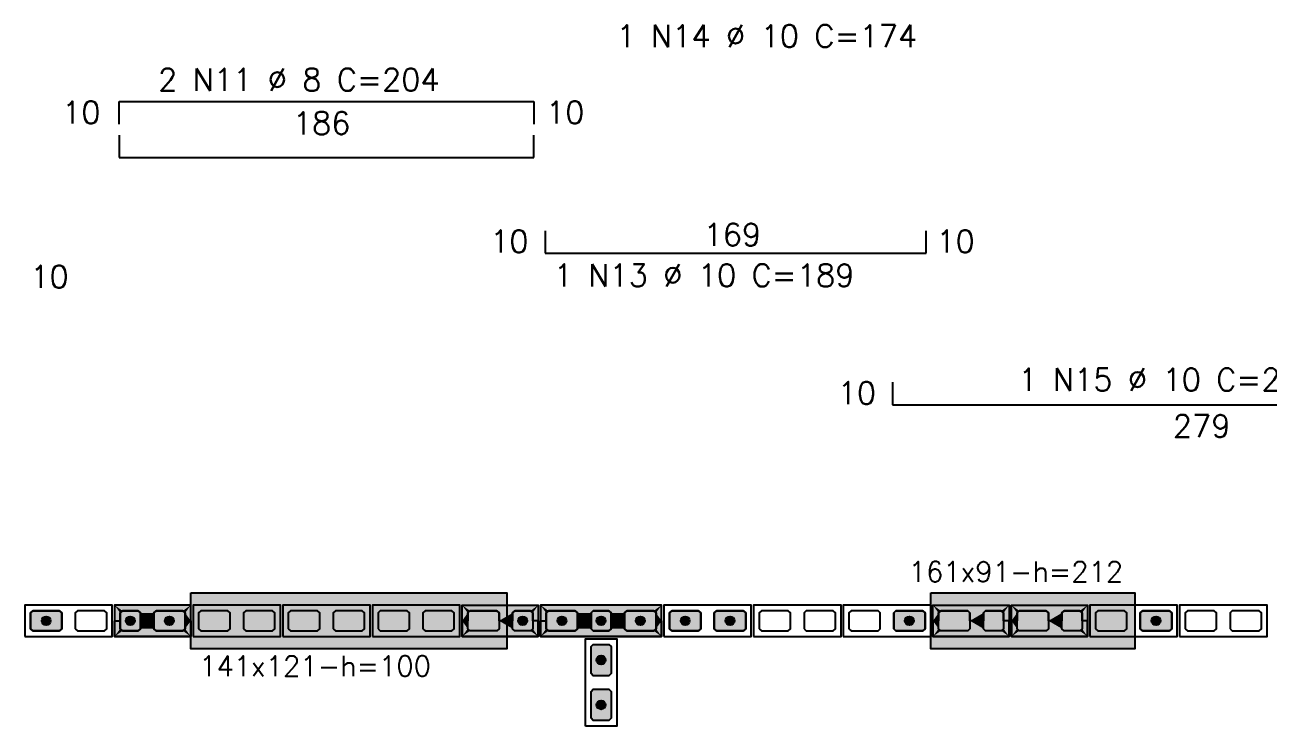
# Model space of a CAD drawing. Extents: x -2 to 121, y -2 to 61.
# Drawn here: x 35.08 to 46.17, y 37.96 to 44.22 of the extents above; entities that cross this region are included whole.
import ezdxf

# ---------------------------------------------------------------- set-up
doc = ezdxf.new("R2010")
doc.units = 0
doc.header["$MEASUREMENT"] = 0
for name, color, linetype in [('PENA_01', 1, 'CONTINUOUS'), ('PENA_02', 2, 'CONTINUOUS'), ('PENA_03', 3, 'CONTINUOUS'), ('PENA_05', 5, 'CONTINUOUS'), ('PENA_11', 252, 'CONTINUOUS'), ('PENA_19', 240, 'CONTINUOUS'), ('PENA_21', 100, 'CONTINUOUS'), ('PENA_23', 50, 'CONTINUOUS')]:
    doc.layers.add(name, color=color, linetype=linetype)
doc.styles.get("Standard").update_dxf_attribs({"font": 'ROMANS.SHX'})

msp = doc.modelspace()

# ---------------------------------------------------------------- linework, layer by layer
at = {"layer": 'PENA_01', "linetype": 'Continuous'}
for points in [[(35.13021, 38.83051), (35.15021, 38.81051), (35.39021, 38.81051), (35.41021, 38.83051), (35.41021, 38.97051), (35.39021, 38.99051), (35.15021, 38.99051), (35.13021, 38.97051), (35.13021, 38.83051)], [(35.53021, 38.83051), (35.55021, 38.81051), (35.79021, 38.81051), (35.81021, 38.83051), (35.81021, 38.97051), (35.79021, 38.99051), (35.55021, 38.99051), (35.53021, 38.97051), (35.53021, 38.83051)], [(35.95021, 38.81051), (36.09021, 38.81051), (36.11021, 38.83051), (36.11021, 38.97051), (36.09021, 38.99051), (35.95021, 38.99051), (35.93021, 38.97051), (35.93021, 38.83051), (35.95021, 38.81051)], [(36.25021, 38.81051), (36.49021, 38.81051), (36.51021, 38.83051), (36.51021, 38.97051), (36.49021, 38.99051), (36.25021, 38.99051), (36.23021, 38.97051), (36.23021, 38.83051), (36.25021, 38.81051)], [(36.63021, 38.83051), (36.65021, 38.81051), (36.89021, 38.81051), (36.91021, 38.83051), (36.91021, 38.97051), (36.89021, 38.99051), (36.65021, 38.99051), (36.63021, 38.97051), (36.63021, 38.83051)], [(37.03021, 38.83051), (37.05021, 38.81051), (37.29021, 38.81051), (37.31021, 38.83051), (37.31021, 38.97051), (37.29021, 38.99051), (37.05021, 38.99051), (37.03021, 38.97051), (37.03021, 38.83051)], [(37.43021, 38.83051), (37.45021, 38.81051), (37.69021, 38.81051), (37.71021, 38.83051), (37.71021, 38.97051), (37.69021, 38.99051), (37.45021, 38.99051), (37.43021, 38.97051), (37.43021, 38.83051)], [(37.83021, 38.83051), (37.85021, 38.81051), (38.09021, 38.81051), (38.11021, 38.83051), (38.11021, 38.97051), (38.09021, 38.99051), (37.85021, 38.99051), (37.83021, 38.97051), (37.83021, 38.83051)], [(38.23021, 38.83051), (38.25021, 38.81051), (38.49021, 38.81051), (38.51021, 38.83051), (38.51021, 38.97051), (38.49021, 38.99051), (38.25021, 38.99051), (38.23021, 38.97051), (38.23021, 38.83051)], [(38.63021, 38.83051), (38.65021, 38.81051), (38.89021, 38.81051), (38.91021, 38.83051), (38.91021, 38.97051), (38.89021, 38.99051), (38.65021, 38.99051), (38.63021, 38.97051), (38.63021, 38.83051)], [(39.29021, 38.81051), (39.05021, 38.81051), (39.03021, 38.83051), (39.03021, 38.97051), (39.05021, 38.99051), (39.29021, 38.99051), (39.31021, 38.97051), (39.31021, 38.83051), (39.29021, 38.81051)], [(39.59021, 38.81051), (39.45021, 38.81051), (39.43021, 38.83051), (39.43021, 38.97051), (39.45021, 38.99051), (39.59021, 38.99051), (39.61021, 38.97051), (39.61021, 38.83051), (39.59021, 38.81051)], [(39.73021, 38.83051), (39.75021, 38.81051), (39.99021, 38.81051), (40.01021, 38.83051), (40.01021, 38.97051), (39.99021, 38.99051), (39.75021, 38.99051), (39.73021, 38.97051), (39.73021, 38.83051)], [(40.13021, 38.83051), (40.15021, 38.81051), (40.29021, 38.81051), (40.31021, 38.83051), (40.31021, 38.97051), (40.29021, 38.99051), (40.15021, 38.99051), (40.13021, 38.97051), (40.13021, 38.83051)], [(40.43021, 38.83051), (40.45021, 38.81051), (40.69021, 38.81051), (40.71021, 38.83051), (40.71021, 38.97051), (40.69021, 38.99051), (40.45021, 38.99051), (40.43021, 38.97051), (40.43021, 38.83051)], [(40.83021, 38.83051), (40.85021, 38.81051), (41.09021, 38.81051), (41.11021, 38.83051), (41.11021, 38.97051), (41.09021, 38.99051), (40.85021, 38.99051), (40.83021, 38.97051), (40.83021, 38.83051)], [(41.23021, 38.83051), (41.25021, 38.81051), (41.49021, 38.81051), (41.51021, 38.83051), (41.51021, 38.97051), (41.49021, 38.99051), (41.25021, 38.99051), (41.23021, 38.97051), (41.23021, 38.83051)], [(41.63021, 38.83051), (41.65021, 38.81051), (41.89021, 38.81051), (41.91021, 38.83051), (41.91021, 38.97051), (41.89021, 38.99051), (41.65021, 38.99051), (41.63021, 38.97051), (41.63021, 38.83051)], [(42.03021, 38.83051), (42.05021, 38.81051), (42.29021, 38.81051), (42.31021, 38.83051), (42.31021, 38.97051), (42.29021, 38.99051), (42.05021, 38.99051), (42.03021, 38.97051), (42.03021, 38.83051)], [(42.43021, 38.83051), (42.45021, 38.81051), (42.69021, 38.81051), (42.71021, 38.83051), (42.71021, 38.97051), (42.69021, 38.99051), (42.45021, 38.99051), (42.43021, 38.97051), (42.43021, 38.83051)], [(42.83021, 38.83051), (42.85021, 38.81051), (43.09021, 38.81051), (43.11021, 38.83051), (43.11021, 38.97051), (43.09021, 38.99051), (42.85021, 38.99051), (42.83021, 38.97051), (42.83021, 38.83051)], [(43.49021, 38.81051), (43.25021, 38.81051), (43.23021, 38.83051), (43.23021, 38.97051), (43.25021, 38.99051), (43.49021, 38.99051), (43.51021, 38.97051), (43.51021, 38.83051), (43.49021, 38.81051)], [(43.79021, 38.81051), (43.65021, 38.81051), (43.63021, 38.83051), (43.63021, 38.97051), (43.65021, 38.99051), (43.79021, 38.99051), (43.81021, 38.97051), (43.81021, 38.83051), (43.79021, 38.81051)], [(44.19021, 38.81051), (43.95021, 38.81051), (43.93021, 38.83051), (43.93021, 38.97051), (43.95021, 38.99051), (44.19021, 38.99051), (44.21021, 38.97051), (44.21021, 38.83051), (44.19021, 38.81051)], [(44.49021, 38.81051), (44.35021, 38.81051), (44.33021, 38.83051), (44.33021, 38.97051), (44.35021, 38.99051), (44.49021, 38.99051), (44.51021, 38.97051), (44.51021, 38.83051), (44.49021, 38.81051)], [(44.63021, 38.83051), (44.65021, 38.81051), (44.89021, 38.81051), (44.91021, 38.83051), (44.91021, 38.97051), (44.89021, 38.99051), (44.65021, 38.99051), (44.63021, 38.97051), (44.63021, 38.83051)], [(45.03021, 38.83051), (45.05021, 38.81051), (45.29021, 38.81051), (45.31021, 38.83051), (45.31021, 38.97051), (45.29021, 38.99051), (45.05021, 38.99051), (45.03021, 38.97051), (45.03021, 38.83051)], [(45.43021, 38.83051), (45.45021, 38.81051), (45.69021, 38.81051), (45.71021, 38.83051), (45.71021, 38.97051), (45.69021, 38.99051), (45.45021, 38.99051), (45.43021, 38.97051), (45.43021, 38.83051)], [(45.83021, 38.83051), (45.85021, 38.81051), (46.09021, 38.81051), (46.11021, 38.83051), (46.11021, 38.97051), (46.09021, 38.99051), (45.85021, 38.99051), (45.83021, 38.97051), (45.83021, 38.83051)], [(40.15021, 38.41051), (40.13021, 38.43051), (40.13021, 38.67051), (40.15021, 38.69051), (40.29021, 38.69051), (40.31021, 38.67051), (40.31021, 38.43051), (40.29021, 38.41051), (40.15021, 38.41051)], [(40.15021, 38.01051), (40.13021, 38.03051), (40.13021, 38.27051), (40.15021, 38.29051), (40.29021, 38.29051), (40.31021, 38.27051), (40.31021, 38.03051), (40.29021, 38.01051), (40.15021, 38.01051)]]:
    msp.add_lwpolyline(points, dxfattribs=at)
at = {"layer": 'PENA_02', "linetype": 'Continuous'}
for p, q in [((40.76021, 39.04051), (39.68021, 39.04051)), ((39.68021, 39.04051), (39.68021, 38.76051)), ((40.76021, 38.76051), (40.76021, 39.04051)), ((39.68021, 38.76051), (40.76021, 38.76051))]:
    msp.add_line(p, q, dxfattribs=at)
for points in [[(35.08021, 38.76051), (35.86021, 38.76051), (35.86021, 39.04051), (35.08021, 39.04051), (35.08021, 38.76051)], [(35.88021, 38.76051), (36.56021, 38.76051), (36.56021, 39.04051), (35.88021, 39.04051), (35.88021, 38.76051)], [(36.58021, 38.76051), (37.36021, 38.76051), (37.36021, 39.04051), (36.58021, 39.04051), (36.58021, 38.76051)], [(37.38021, 38.76051), (38.16021, 38.76051), (38.16021, 39.04051), (37.38021, 39.04051), (37.38021, 38.76051)], [(38.18021, 38.76051), (38.96021, 38.76051), (38.96021, 39.04051), (38.18021, 39.04051), (38.18021, 38.76051)], [(39.66021, 38.76051), (38.98021, 38.76051), (38.98021, 39.04051), (39.66021, 39.04051), (39.66021, 38.76051)], [(40.78021, 38.76051), (41.56021, 38.76051), (41.56021, 39.04051), (40.78021, 39.04051), (40.78021, 38.76051)], [(41.58021, 38.76051), (42.36021, 38.76051), (42.36021, 39.04051), (41.58021, 39.04051), (41.58021, 38.76051)], [(42.38021, 38.76051), (43.16021, 38.76051), (43.16021, 39.04051), (42.38021, 39.04051), (42.38021, 38.76051)], [(43.86021, 38.76051), (43.18021, 38.76051), (43.18021, 39.04051), (43.86021, 39.04051), (43.86021, 38.76051)], [(44.56021, 38.76051), (43.88021, 38.76051), (43.88021, 39.04051), (44.56021, 39.04051), (44.56021, 38.76051)], [(44.58021, 38.76051), (45.36021, 38.76051), (45.36021, 39.04051), (44.58021, 39.04051), (44.58021, 38.76051)], [(45.38021, 38.76051), (46.16021, 38.76051), (46.16021, 39.04051), (45.38021, 39.04051), (45.38021, 38.76051)], [(40.08021, 37.96051), (40.08021, 38.74051), (40.36021, 38.74051), (40.36021, 37.96051), (40.08021, 37.96051)]]:
    msp.add_lwpolyline(points, dxfattribs=at)
at = {"layer": 'PENA_03', "linetype": 'Continuous'}
for points in [[(35.41021, 38.83051), (35.39021, 38.81051), (35.15021, 38.81051), (35.13021, 38.83051), (35.13021, 38.97051), (35.15021, 38.99051), (35.39021, 38.99051), (35.41021, 38.97051), (35.41021, 38.83051)], [(36.09021, 38.99051), (36.11021, 38.97051), (36.11021, 38.83051), (36.09021, 38.81051), (35.95021, 38.81051), (35.93021, 38.83051), (35.93021, 38.97051), (35.95021, 38.99051), (36.09021, 38.99051)], [(36.51021, 38.83051), (36.49021, 38.81051), (36.25021, 38.81051), (36.23021, 38.83051), (36.23021, 38.97051), (36.25021, 38.99051), (36.49021, 38.99051), (36.51021, 38.97051), (36.51021, 38.83051)], [(39.59021, 38.99051), (39.61021, 38.97051), (39.61021, 38.83051), (39.59021, 38.81051), (39.45021, 38.81051), (39.43021, 38.83051), (39.43021, 38.97051), (39.45021, 38.99051), (39.59021, 38.99051)], [(40.01021, 38.83051), (39.99021, 38.81051), (39.75021, 38.81051), (39.73021, 38.83051), (39.73021, 38.97051), (39.75021, 38.99051), (39.99021, 38.99051), (40.01021, 38.97051), (40.01021, 38.83051)], [(40.29021, 38.99051), (40.31021, 38.97051), (40.31021, 38.83051), (40.29021, 38.81051), (40.15021, 38.81051), (40.13021, 38.83051), (40.13021, 38.97051), (40.15021, 38.99051), (40.29021, 38.99051)], [(40.71021, 38.83051), (40.69021, 38.81051), (40.45021, 38.81051), (40.43021, 38.83051), (40.43021, 38.97051), (40.45021, 38.99051), (40.69021, 38.99051), (40.71021, 38.97051), (40.71021, 38.83051)], [(41.11021, 38.83051), (41.09021, 38.81051), (40.85021, 38.81051), (40.83021, 38.83051), (40.83021, 38.97051), (40.85021, 38.99051), (41.09021, 38.99051), (41.11021, 38.97051), (41.11021, 38.83051)], [(41.51021, 38.83051), (41.49021, 38.81051), (41.25021, 38.81051), (41.23021, 38.83051), (41.23021, 38.97051), (41.25021, 38.99051), (41.49021, 38.99051), (41.51021, 38.97051), (41.51021, 38.83051)], [(43.11021, 38.83051), (43.09021, 38.81051), (42.85021, 38.81051), (42.83021, 38.83051), (42.83021, 38.97051), (42.85021, 38.99051), (43.09021, 38.99051), (43.11021, 38.97051), (43.11021, 38.83051)], [(45.31021, 38.83051), (45.29021, 38.81051), (45.05021, 38.81051), (45.03021, 38.83051), (45.03021, 38.97051), (45.05021, 38.99051), (45.29021, 38.99051), (45.31021, 38.97051), (45.31021, 38.83051)], [(40.29021, 38.69051), (40.31021, 38.67051), (40.31021, 38.43051), (40.29021, 38.41051), (40.15021, 38.41051), (40.13021, 38.43051), (40.13021, 38.67051), (40.15021, 38.69051), (40.29021, 38.69051)], [(40.29021, 38.29051), (40.31021, 38.27051), (40.31021, 38.03051), (40.29021, 38.01051), (40.15021, 38.01051), (40.13021, 38.03051), (40.13021, 38.27051), (40.15021, 38.29051), (40.29021, 38.29051)]]:
    msp.add_lwpolyline(points, dxfattribs=at)
for centre in [(35.27021, 38.90051), (36.02021, 38.90051), (36.37021, 38.90051), (39.52021, 38.90051), (39.87021, 38.90051), (40.22021, 38.90051), (40.57021, 38.90051), (40.97021, 38.90051), (41.37021, 38.90051), (42.97021, 38.90051), (45.17021, 38.90051), (40.22021, 38.55051), (40.22021, 38.15051)]:
    msp.add_circle(centre, 0.04, dxfattribs=at)
for points in [[(35.31021, 38.90051), (35.25021, 38.935151), (35.232623, 38.914191)], [(35.31021, 38.90051), (35.277156, 38.939902), (35.25021, 38.935151)], [(35.31021, 38.90051), (35.300852, 38.926222), (35.277156, 38.939902)], [(36.06021, 38.90051), (36.00021, 38.935151), (35.982623, 38.914191)], [(36.06021, 38.90051), (36.027156, 38.939902), (36.00021, 38.935151)], [(36.06021, 38.90051), (36.050852, 38.926222), (36.027156, 38.939902)], [(36.41021, 38.90051), (36.35021, 38.935151), (36.332623, 38.914191)], [(36.41021, 38.90051), (36.377156, 38.939902), (36.35021, 38.935151)], [(36.41021, 38.90051), (36.400852, 38.926222), (36.377156, 38.939902)], [(39.56021, 38.90051), (39.50021, 38.935151), (39.482623, 38.914191)], [(39.56021, 38.90051), (39.527156, 38.939902), (39.50021, 38.935151)], [(39.56021, 38.90051), (39.550852, 38.926222), (39.527156, 38.939902)], [(39.91021, 38.90051), (39.85021, 38.935151), (39.832623, 38.914191)], [(39.91021, 38.90051), (39.877156, 38.939902), (39.85021, 38.935151)], [(39.91021, 38.90051), (39.900852, 38.926222), (39.877156, 38.939902)], [(40.26021, 38.90051), (40.20021, 38.935151), (40.182623, 38.914191)], [(40.26021, 38.90051), (40.227156, 38.939902), (40.20021, 38.935151)], [(40.26021, 38.90051), (40.250852, 38.926222), (40.227156, 38.939902)], [(40.61021, 38.90051), (40.55021, 38.935151), (40.532623, 38.914191)], [(40.61021, 38.90051), (40.577156, 38.939902), (40.55021, 38.935151)], [(40.61021, 38.90051), (40.600852, 38.926222), (40.577156, 38.939902)], [(41.01021, 38.90051), (40.95021, 38.935151), (40.932623, 38.914191)], [(41.01021, 38.90051), (40.977156, 38.939902), (40.95021, 38.935151)], [(41.01021, 38.90051), (41.000852, 38.926222), (40.977156, 38.939902)], [(41.41021, 38.90051), (41.35021, 38.935151), (41.332623, 38.914191)], [(41.41021, 38.90051), (41.377156, 38.939902), (41.35021, 38.935151)], [(41.41021, 38.90051), (41.400852, 38.926222), (41.377156, 38.939902)], [(43.01021, 38.90051), (42.95021, 38.935151), (42.932623, 38.914191)], [(43.01021, 38.90051), (42.977156, 38.939902), (42.95021, 38.935151)], [(43.01021, 38.90051), (43.000852, 38.926222), (42.977156, 38.939902)], [(45.21021, 38.90051), (45.15021, 38.935151), (45.132623, 38.914191)], [(45.21021, 38.90051), (45.177156, 38.939902), (45.15021, 38.935151)], [(45.21021, 38.90051), (45.200852, 38.926222), (45.177156, 38.939902)], [(35.31021, 38.90051), (35.232623, 38.914191), (35.232623, 38.886829)], [(35.31021, 38.90051), (35.232623, 38.886829), (35.25021, 38.865869)], [(35.31021, 38.90051), (35.25021, 38.865869), (35.277156, 38.861118)], [(35.31021, 38.90051), (35.277156, 38.861118), (35.300852, 38.874799)], [(35.31021, 38.90051), (35.300852, 38.874799), (35.31021, 38.90051)], [(36.06021, 38.90051), (35.982623, 38.914191), (35.982623, 38.886829)], [(36.06021, 38.90051), (35.982623, 38.886829), (36.00021, 38.865869)], [(36.06021, 38.90051), (36.00021, 38.865869), (36.027156, 38.861118)], [(36.06021, 38.90051), (36.027156, 38.861118), (36.050852, 38.874799)], [(36.06021, 38.90051), (36.050852, 38.874799), (36.06021, 38.90051)], [(36.41021, 38.90051), (36.332623, 38.914191), (36.332623, 38.886829)], [(36.41021, 38.90051), (36.332623, 38.886829), (36.35021, 38.865869)], [(36.41021, 38.90051), (36.35021, 38.865869), (36.377156, 38.861118)], [(36.41021, 38.90051), (36.377156, 38.861118), (36.400852, 38.874799)], [(36.41021, 38.90051), (36.400852, 38.874799), (36.41021, 38.90051)], [(39.56021, 38.90051), (39.482623, 38.914191), (39.482623, 38.886829)], [(39.56021, 38.90051), (39.482623, 38.886829), (39.50021, 38.865869)], [(39.56021, 38.90051), (39.50021, 38.865869), (39.527156, 38.861118)], [(39.56021, 38.90051), (39.527156, 38.861118), (39.550852, 38.874799)], [(39.56021, 38.90051), (39.550852, 38.874799), (39.56021, 38.90051)], [(39.91021, 38.90051), (39.832623, 38.914191), (39.832623, 38.886829)], [(39.91021, 38.90051), (39.832623, 38.886829), (39.85021, 38.865869)], [(39.91021, 38.90051), (39.85021, 38.865869), (39.877156, 38.861118)], [(39.91021, 38.90051), (39.877156, 38.861118), (39.900852, 38.874799)], [(39.91021, 38.90051), (39.900852, 38.874799), (39.91021, 38.90051)], [(40.26021, 38.90051), (40.182623, 38.914191), (40.182623, 38.886829)], [(40.26021, 38.90051), (40.182623, 38.886829), (40.20021, 38.865869)], [(40.26021, 38.90051), (40.20021, 38.865869), (40.227156, 38.861118)], [(40.26021, 38.90051), (40.227156, 38.861118), (40.250852, 38.874799)], [(40.26021, 38.90051), (40.250852, 38.874799), (40.26021, 38.90051)], [(40.61021, 38.90051), (40.532623, 38.914191), (40.532623, 38.886829)], [(40.61021, 38.90051), (40.532623, 38.886829), (40.55021, 38.865869)], [(40.61021, 38.90051), (40.55021, 38.865869), (40.577156, 38.861118)], [(40.61021, 38.90051), (40.577156, 38.861118), (40.600852, 38.874799)], [(40.61021, 38.90051), (40.600852, 38.874799), (40.61021, 38.90051)], [(41.01021, 38.90051), (40.932623, 38.914191), (40.932623, 38.886829)], [(41.01021, 38.90051), (40.932623, 38.886829), (40.95021, 38.865869)], [(41.01021, 38.90051), (40.95021, 38.865869), (40.977156, 38.861118)], [(41.01021, 38.90051), (40.977156, 38.861118), (41.000852, 38.874799)], [(41.01021, 38.90051), (41.000852, 38.874799), (41.01021, 38.90051)], [(41.41021, 38.90051), (41.332623, 38.914191), (41.332623, 38.886829)], [(41.41021, 38.90051), (41.332623, 38.886829), (41.35021, 38.865869)], [(41.41021, 38.90051), (41.35021, 38.865869), (41.377156, 38.861118)], [(41.41021, 38.90051), (41.377156, 38.861118), (41.400852, 38.874799)], [(41.41021, 38.90051), (41.400852, 38.874799), (41.41021, 38.90051)], [(43.01021, 38.90051), (42.932623, 38.914191), (42.932623, 38.886829)], [(43.01021, 38.90051), (42.932623, 38.886829), (42.95021, 38.865869)], [(43.01021, 38.90051), (42.95021, 38.865869), (42.977156, 38.861118)], [(43.01021, 38.90051), (42.977156, 38.861118), (43.000852, 38.874799)], [(43.01021, 38.90051), (43.000852, 38.874799), (43.01021, 38.90051)], [(45.21021, 38.90051), (45.132623, 38.914191), (45.132623, 38.886829)], [(45.21021, 38.90051), (45.132623, 38.886829), (45.15021, 38.865869)], [(45.21021, 38.90051), (45.15021, 38.865869), (45.177156, 38.861118)], [(45.21021, 38.90051), (45.177156, 38.861118), (45.200852, 38.874799)], [(45.21021, 38.90051), (45.200852, 38.874799), (45.21021, 38.90051)], [(40.26021, 38.55051), (40.20021, 38.585151), (40.182623, 38.564191)], [(40.26021, 38.55051), (40.182623, 38.564191), (40.182623, 38.536829)], [(40.26021, 38.55051), (40.182623, 38.536829), (40.20021, 38.515869)], [(40.26021, 38.55051), (40.227156, 38.589902), (40.20021, 38.585151)], [(40.26021, 38.55051), (40.20021, 38.515869), (40.227156, 38.511118)], [(40.26021, 38.55051), (40.250852, 38.576222), (40.227156, 38.589902)], [(40.26021, 38.55051), (40.227156, 38.511118), (40.250852, 38.524799)], [(40.26021, 38.55051), (40.250852, 38.524799), (40.26021, 38.55051)], [(40.26021, 38.15051), (40.20021, 38.185151), (40.182623, 38.164191)], [(40.26021, 38.15051), (40.182623, 38.164191), (40.182623, 38.136829)], [(40.26021, 38.15051), (40.182623, 38.136829), (40.20021, 38.115869)], [(40.26021, 38.15051), (40.227156, 38.189902), (40.20021, 38.185151)], [(40.26021, 38.15051), (40.20021, 38.115869), (40.227156, 38.111118)], [(40.26021, 38.15051), (40.250852, 38.176222), (40.227156, 38.189902)], [(40.26021, 38.15051), (40.227156, 38.111118), (40.250852, 38.124799)], [(40.26021, 38.15051), (40.250852, 38.124799), (40.26021, 38.15051)]]:
    msp.add_solid(points, dxfattribs=at)
at = {"layer": 'PENA_05', "linetype": 'Continuous'}
for p, q in [((35.92021, 43.334413), (35.92021, 43.534413)), ((35.92021, 43.534413), (39.62021, 43.534413)), ((39.62021, 43.534413), (39.62021, 43.334413)), ((35.92021, 43.234413), (35.92021, 43.034413)), ((39.62021, 43.034413), (39.62021, 43.234413)), ((35.92021, 43.034413), (39.62021, 43.034413)), ((39.72021, 42.382246), (39.72021, 42.182246)), ((43.12021, 42.182246), (43.12021, 42.382246)), ((39.72021, 42.182246), (43.12021, 42.182246)), ((42.82021, 41.029265), (42.82021, 40.829265)), ((42.82021, 40.829265), (48.42021, 40.829265))]:
    msp.add_line(p, q, dxfattribs=at)
at = {"layer": 'PENA_11', "linetype": 'Continuous'}
for points in [[(35.41021, 38.83051), (35.13021, 38.97051), (35.15021, 38.99051)], [(35.41021, 38.83051), (35.13021, 38.83051), (35.13021, 38.97051)], [(35.41021, 38.83051), (35.15021, 38.99051), (35.39021, 38.99051)], [(35.41021, 38.83051), (35.39021, 38.99051), (35.41021, 38.97051)], [(35.41021, 38.83051), (35.41021, 38.97051), (35.41021, 38.83051)], [(36.09021, 38.99051), (35.95021, 38.81051), (35.93021, 38.83051)], [(36.09021, 38.99051), (35.93021, 38.83051), (35.93021, 38.97051)], [(36.09021, 38.99051), (35.93021, 38.97051), (35.95021, 38.99051)], [(36.09021, 38.99051), (36.09021, 38.81051), (35.95021, 38.81051)], [(36.09021, 38.99051), (35.95021, 38.99051), (36.09021, 38.99051)], [(36.09021, 38.99051), (36.11021, 38.97051), (36.11021, 38.83051)], [(36.09021, 38.99051), (36.11021, 38.83051), (36.09021, 38.81051)], [(36.51021, 38.83051), (36.23021, 38.97051), (36.25021, 38.99051)], [(36.51021, 38.83051), (36.23021, 38.83051), (36.23021, 38.97051)], [(36.51021, 38.83051), (36.25021, 38.99051), (36.49021, 38.99051)], [(36.51021, 38.83051), (36.49021, 38.99051), (36.51021, 38.97051)], [(36.51021, 38.83051), (36.51021, 38.97051), (36.51021, 38.83051)], [(39.59021, 38.99051), (39.45021, 38.81051), (39.43021, 38.83051)], [(39.59021, 38.99051), (39.43021, 38.83051), (39.43021, 38.97051)], [(39.59021, 38.99051), (39.43021, 38.97051), (39.45021, 38.99051)], [(39.59021, 38.99051), (39.59021, 38.81051), (39.45021, 38.81051)], [(39.59021, 38.99051), (39.45021, 38.99051), (39.59021, 38.99051)], [(39.59021, 38.99051), (39.61021, 38.97051), (39.61021, 38.83051)], [(39.59021, 38.99051), (39.61021, 38.83051), (39.59021, 38.81051)], [(40.01021, 38.83051), (39.73021, 38.97051), (39.75021, 38.99051)], [(40.01021, 38.83051), (39.73021, 38.83051), (39.73021, 38.97051)], [(40.01021, 38.83051), (39.75021, 38.99051), (39.99021, 38.99051)], [(40.01021, 38.83051), (39.99021, 38.99051), (40.01021, 38.97051)], [(40.01021, 38.83051), (40.01021, 38.97051), (40.01021, 38.83051)], [(40.29021, 38.99051), (40.15021, 38.81051), (40.13021, 38.83051)], [(40.29021, 38.99051), (40.13021, 38.83051), (40.13021, 38.97051)], [(40.29021, 38.99051), (40.13021, 38.97051), (40.15021, 38.99051)], [(40.29021, 38.99051), (40.29021, 38.81051), (40.15021, 38.81051)], [(40.29021, 38.99051), (40.15021, 38.99051), (40.29021, 38.99051)], [(40.29021, 38.99051), (40.31021, 38.97051), (40.31021, 38.83051)], [(40.29021, 38.99051), (40.31021, 38.83051), (40.29021, 38.81051)], [(40.71021, 38.83051), (40.43021, 38.97051), (40.45021, 38.99051)], [(40.71021, 38.83051), (40.43021, 38.83051), (40.43021, 38.97051)], [(40.71021, 38.83051), (40.45021, 38.99051), (40.69021, 38.99051)], [(40.71021, 38.83051), (40.69021, 38.99051), (40.71021, 38.97051)], [(40.71021, 38.83051), (40.71021, 38.97051), (40.71021, 38.83051)], [(41.11021, 38.83051), (40.83021, 38.97051), (40.85021, 38.99051)], [(41.11021, 38.83051), (40.83021, 38.83051), (40.83021, 38.97051)], [(41.11021, 38.83051), (40.85021, 38.99051), (41.09021, 38.99051)], [(41.11021, 38.83051), (41.09021, 38.99051), (41.11021, 38.97051)], [(41.11021, 38.83051), (41.11021, 38.97051), (41.11021, 38.83051)], [(41.51021, 38.83051), (41.23021, 38.97051), (41.25021, 38.99051)], [(41.51021, 38.83051), (41.23021, 38.83051), (41.23021, 38.97051)], [(41.51021, 38.83051), (41.25021, 38.99051), (41.49021, 38.99051)], [(41.51021, 38.83051), (41.49021, 38.99051), (41.51021, 38.97051)], [(41.51021, 38.83051), (41.51021, 38.97051), (41.51021, 38.83051)], [(43.11021, 38.83051), (42.83021, 38.97051), (42.85021, 38.99051)], [(43.11021, 38.83051), (42.83021, 38.83051), (42.83021, 38.97051)], [(43.11021, 38.83051), (42.85021, 38.99051), (43.09021, 38.99051)], [(43.11021, 38.83051), (43.09021, 38.99051), (43.11021, 38.97051)], [(43.11021, 38.83051), (43.11021, 38.97051), (43.11021, 38.83051)], [(45.31021, 38.83051), (45.03021, 38.97051), (45.05021, 38.99051)], [(45.31021, 38.83051), (45.03021, 38.83051), (45.03021, 38.97051)], [(45.31021, 38.83051), (45.05021, 38.99051), (45.29021, 38.99051)], [(45.31021, 38.83051), (45.29021, 38.99051), (45.31021, 38.97051)], [(45.31021, 38.83051), (45.31021, 38.97051), (45.31021, 38.83051)], [(35.41021, 38.83051), (35.15021, 38.81051), (35.13021, 38.83051)], [(35.41021, 38.83051), (35.39021, 38.81051), (35.15021, 38.81051)], [(36.51021, 38.83051), (36.25021, 38.81051), (36.23021, 38.83051)], [(36.51021, 38.83051), (36.49021, 38.81051), (36.25021, 38.81051)], [(40.01021, 38.83051), (39.75021, 38.81051), (39.73021, 38.83051)], [(40.01021, 38.83051), (39.99021, 38.81051), (39.75021, 38.81051)], [(40.71021, 38.83051), (40.45021, 38.81051), (40.43021, 38.83051)], [(40.71021, 38.83051), (40.69021, 38.81051), (40.45021, 38.81051)], [(41.11021, 38.83051), (40.85021, 38.81051), (40.83021, 38.83051)], [(41.11021, 38.83051), (41.09021, 38.81051), (40.85021, 38.81051)], [(41.51021, 38.83051), (41.25021, 38.81051), (41.23021, 38.83051)], [(41.51021, 38.83051), (41.49021, 38.81051), (41.25021, 38.81051)], [(43.11021, 38.83051), (42.85021, 38.81051), (42.83021, 38.83051)], [(43.11021, 38.83051), (43.09021, 38.81051), (42.85021, 38.81051)], [(45.31021, 38.83051), (45.05021, 38.81051), (45.03021, 38.83051)], [(45.31021, 38.83051), (45.29021, 38.81051), (45.05021, 38.81051)], [(40.29021, 38.69051), (40.15021, 38.41051), (40.13021, 38.43051)], [(40.29021, 38.69051), (40.13021, 38.43051), (40.13021, 38.67051)], [(40.29021, 38.69051), (40.13021, 38.67051), (40.15021, 38.69051)], [(40.29021, 38.69051), (40.29021, 38.41051), (40.15021, 38.41051)], [(40.29021, 38.69051), (40.15021, 38.69051), (40.29021, 38.69051)], [(40.29021, 38.69051), (40.31021, 38.67051), (40.31021, 38.43051)], [(40.29021, 38.69051), (40.31021, 38.43051), (40.29021, 38.41051)], [(40.29021, 38.29051), (40.15021, 38.01051), (40.13021, 38.03051)], [(40.29021, 38.29051), (40.13021, 38.03051), (40.13021, 38.27051)], [(40.29021, 38.29051), (40.13021, 38.27051), (40.15021, 38.29051)], [(40.29021, 38.29051), (40.29021, 38.01051), (40.15021, 38.01051)], [(40.29021, 38.29051), (40.15021, 38.29051), (40.29021, 38.29051)], [(40.29021, 38.29051), (40.31021, 38.27051), (40.31021, 38.03051)], [(40.29021, 38.29051), (40.31021, 38.03051), (40.29021, 38.01051)]]:
    msp.add_solid(points, dxfattribs=at)
at = {"layer": 'PENA_19', "linetype": 'Continuous'}
for points in [[(39.68021, 38.90051), (39.73021, 38.90051), (39.73021, 38.97051), (39.75021, 38.99051), (39.99021, 38.99051), (40.01021, 38.97051), (40.01021, 38.90051), (40.13021, 38.90051), (40.13021, 38.97051), (40.15021, 38.99051), (40.29021, 38.99051), (40.31021, 38.97051), (40.31021, 38.90051), (40.43021, 38.90051), (40.43021, 38.97051), (40.45021, 38.99051), (40.69021, 38.99051), (40.71021, 38.97051), (40.71021, 38.90051), (40.76021, 38.90051), (40.76021, 39.04051), (39.68021, 39.04051), (39.68021, 38.90051)], [(39.68021, 38.90051), (39.73021, 38.90051), (39.73021, 38.83051), (39.75021, 38.81051), (39.99021, 38.81051), (40.01021, 38.83051), (40.01021, 38.90051), (40.13021, 38.90051), (40.13021, 38.83051), (40.15021, 38.81051), (40.29021, 38.81051), (40.31021, 38.83051), (40.31021, 38.90051), (40.43021, 38.90051), (40.43021, 38.83051), (40.45021, 38.81051), (40.69021, 38.81051), (40.71021, 38.83051), (40.71021, 38.90051), (40.76021, 38.90051), (40.76021, 38.76051), (39.68021, 38.76051), (39.68021, 38.90051)]]:
    msp.add_lwpolyline(points, dxfattribs=at)
for points in [[(40.76021, 39.04051), (39.68021, 39.04051), (39.75021, 38.99051)], [(39.68021, 39.04051), (39.68021, 38.90051), (39.73021, 38.90051)], [(39.68021, 39.04051), (39.73021, 38.90051), (39.73021, 38.97051)], [(39.68021, 39.04051), (39.73021, 38.97051), (39.75021, 38.99051)], [(40.76021, 39.04051), (39.75021, 38.99051), (39.99021, 38.99051)], [(40.76021, 39.04051), (39.99021, 38.99051), (40.15021, 38.99051)], [(40.76021, 39.04051), (40.15021, 38.99051), (40.29021, 38.99051)], [(40.76021, 39.04051), (40.29021, 38.99051), (40.31021, 38.97051)], [(40.76021, 39.04051), (40.31021, 38.97051), (40.45021, 38.99051)], [(40.76021, 39.04051), (40.45021, 38.99051), (40.69021, 38.99051)], [(40.76021, 39.04051), (40.69021, 38.99051), (40.71021, 38.97051)], [(40.76021, 39.04051), (40.71021, 38.97051), (40.76021, 38.90051)], [(40.01021, 38.97051), (40.15021, 38.99051), (39.99021, 38.99051)], [(40.01021, 38.97051), (40.13021, 38.97051), (40.15021, 38.99051)], [(40.01021, 38.97051), (40.01021, 38.90051), (40.13021, 38.90051)], [(40.01021, 38.97051), (40.13021, 38.90051), (40.13021, 38.97051)], [(40.31021, 38.97051), (40.43021, 38.97051), (40.45021, 38.99051)], [(40.31021, 38.97051), (40.31021, 38.90051), (40.43021, 38.90051)], [(40.31021, 38.97051), (40.43021, 38.90051), (40.43021, 38.97051)], [(40.76021, 38.90051), (40.71021, 38.97051), (40.71021, 38.90051)], [(39.68021, 38.76051), (39.68021, 38.90051), (39.73021, 38.90051)], [(39.68021, 38.76051), (39.73021, 38.90051), (39.73021, 38.83051)], [(39.68021, 38.76051), (39.73021, 38.83051), (39.75021, 38.81051)], [(40.01021, 38.83051), (40.15021, 38.81051), (39.99021, 38.81051)], [(40.01021, 38.83051), (40.01021, 38.90051), (40.13021, 38.90051)], [(40.01021, 38.83051), (40.13021, 38.90051), (40.13021, 38.83051)], [(40.01021, 38.83051), (40.13021, 38.83051), (40.15021, 38.81051)], [(40.76021, 38.76051), (40.29021, 38.81051), (40.31021, 38.83051)], [(40.31021, 38.83051), (40.31021, 38.90051), (40.43021, 38.90051)], [(40.31021, 38.83051), (40.43021, 38.90051), (40.43021, 38.83051)], [(40.76021, 38.76051), (40.31021, 38.83051), (40.45021, 38.81051)], [(40.31021, 38.83051), (40.43021, 38.83051), (40.45021, 38.81051)], [(40.76021, 38.76051), (40.69021, 38.81051), (40.71021, 38.83051)], [(40.76021, 38.76051), (40.71021, 38.83051), (40.76021, 38.90051)], [(40.76021, 38.90051), (40.71021, 38.83051), (40.71021, 38.90051)], [(40.76021, 38.76051), (39.68021, 38.76051), (39.75021, 38.81051)], [(40.76021, 38.76051), (39.75021, 38.81051), (39.99021, 38.81051)], [(40.76021, 38.76051), (39.99021, 38.81051), (40.15021, 38.81051)], [(40.76021, 38.76051), (40.15021, 38.81051), (40.29021, 38.81051)], [(40.76021, 38.76051), (40.45021, 38.81051), (40.69021, 38.81051)]]:
    msp.add_solid(points, dxfattribs=at)
at = {"layer": 'PENA_21', "linetype": 'Continuous'}
for points in [[(35.88021, 38.90051), (35.93021, 38.90051), (35.93021, 38.97051), (35.95021, 38.99051), (36.09021, 38.99051), (36.11021, 38.97051), (36.11021, 38.90051), (36.23021, 38.90051), (36.23021, 38.97051), (36.25021, 38.99051), (36.49021, 38.99051), (36.51021, 38.97051), (36.51021, 38.90051), (36.56021, 38.90051), (36.56021, 39.04051), (35.88021, 39.04051), (35.88021, 38.90051)], [(39.66021, 38.90051), (39.61021, 38.90051), (39.61021, 38.97051), (39.59021, 38.99051), (39.45021, 38.99051), (39.43021, 38.97051), (39.43021, 38.90051), (39.31021, 38.90051), (39.31021, 38.97051), (39.29021, 38.99051), (39.05021, 38.99051), (39.03021, 38.97051), (39.03021, 38.90051), (38.98021, 38.90051), (38.98021, 39.04051), (39.66021, 39.04051), (39.66021, 38.90051)], [(43.86021, 38.90051), (43.81021, 38.90051), (43.81021, 38.97051), (43.79021, 38.99051), (43.65021, 38.99051), (43.63021, 38.97051), (43.63021, 38.90051), (43.51021, 38.90051), (43.51021, 38.97051), (43.49021, 38.99051), (43.25021, 38.99051), (43.23021, 38.97051), (43.23021, 38.90051), (43.18021, 38.90051), (43.18021, 39.04051), (43.86021, 39.04051), (43.86021, 38.90051)], [(44.56021, 38.90051), (44.51021, 38.90051), (44.51021, 38.97051), (44.49021, 38.99051), (44.35021, 38.99051), (44.33021, 38.97051), (44.33021, 38.90051), (44.21021, 38.90051), (44.21021, 38.97051), (44.19021, 38.99051), (43.95021, 38.99051), (43.93021, 38.97051), (43.93021, 38.90051), (43.88021, 38.90051), (43.88021, 39.04051), (44.56021, 39.04051), (44.56021, 38.90051)], [(35.88021, 38.90051), (35.93021, 38.90051), (35.93021, 38.83051), (35.95021, 38.81051), (36.09021, 38.81051), (36.11021, 38.83051), (36.11021, 38.90051), (36.23021, 38.90051), (36.23021, 38.83051), (36.25021, 38.81051), (36.49021, 38.81051), (36.51021, 38.83051), (36.51021, 38.90051), (36.56021, 38.90051), (36.56021, 38.76051), (35.88021, 38.76051), (35.88021, 38.90051)], [(39.66021, 38.90051), (39.61021, 38.90051), (39.61021, 38.83051), (39.59021, 38.81051), (39.45021, 38.81051), (39.43021, 38.83051), (39.43021, 38.90051), (39.31021, 38.90051), (39.31021, 38.83051), (39.29021, 38.81051), (39.05021, 38.81051), (39.03021, 38.83051), (39.03021, 38.90051), (38.98021, 38.90051), (38.98021, 38.76051), (39.66021, 38.76051), (39.66021, 38.90051)], [(43.86021, 38.90051), (43.81021, 38.90051), (43.81021, 38.83051), (43.79021, 38.81051), (43.65021, 38.81051), (43.63021, 38.83051), (43.63021, 38.90051), (43.51021, 38.90051), (43.51021, 38.83051), (43.49021, 38.81051), (43.25021, 38.81051), (43.23021, 38.83051), (43.23021, 38.90051), (43.18021, 38.90051), (43.18021, 38.76051), (43.86021, 38.76051), (43.86021, 38.90051)], [(44.56021, 38.90051), (44.51021, 38.90051), (44.51021, 38.83051), (44.49021, 38.81051), (44.35021, 38.81051), (44.33021, 38.83051), (44.33021, 38.90051), (44.21021, 38.90051), (44.21021, 38.83051), (44.19021, 38.81051), (43.95021, 38.81051), (43.93021, 38.83051), (43.93021, 38.90051), (43.88021, 38.90051), (43.88021, 38.76051), (44.56021, 38.76051), (44.56021, 38.90051)]]:
    msp.add_lwpolyline(points, dxfattribs=at)
for points in [[(36.56021, 39.04051), (35.88021, 39.04051), (35.95021, 38.99051)], [(35.88021, 39.04051), (35.88021, 38.90051), (35.93021, 38.90051)], [(35.88021, 39.04051), (35.93021, 38.90051), (35.93021, 38.97051)], [(35.88021, 39.04051), (35.93021, 38.97051), (35.95021, 38.99051)], [(36.56021, 39.04051), (35.95021, 38.99051), (36.09021, 38.99051)], [(36.56021, 39.04051), (36.09021, 38.99051), (36.11021, 38.97051)], [(36.56021, 39.04051), (36.11021, 38.97051), (36.25021, 38.99051)], [(36.56021, 39.04051), (36.25021, 38.99051), (36.49021, 38.99051)], [(36.56021, 39.04051), (36.49021, 38.99051), (36.51021, 38.97051)], [(36.56021, 39.04051), (36.51021, 38.97051), (36.56021, 38.90051)], [(39.66021, 39.04051), (39.05021, 38.99051), (38.98021, 39.04051)], [(39.05021, 38.99051), (39.03021, 38.97051), (38.98021, 39.04051)], [(38.98021, 39.04051), (39.03021, 38.97051), (38.98021, 38.90051)], [(39.29021, 38.99051), (39.05021, 38.99051), (39.66021, 39.04051)], [(39.31021, 38.97051), (39.29021, 38.99051), (39.66021, 39.04051)], [(39.66021, 39.04051), (39.45021, 38.99051), (39.31021, 38.97051)], [(39.66021, 39.04051), (39.59021, 38.99051), (39.45021, 38.99051)], [(39.66021, 39.04051), (39.61021, 38.97051), (39.59021, 38.99051)], [(39.66021, 39.04051), (39.66021, 38.90051), (39.61021, 38.90051)], [(39.66021, 39.04051), (39.61021, 38.90051), (39.61021, 38.97051)], [(43.86021, 39.04051), (43.25021, 38.99051), (43.18021, 39.04051)], [(43.25021, 38.99051), (43.23021, 38.97051), (43.18021, 39.04051)], [(43.18021, 39.04051), (43.23021, 38.97051), (43.18021, 38.90051)], [(43.49021, 38.99051), (43.25021, 38.99051), (43.86021, 39.04051)], [(43.51021, 38.97051), (43.49021, 38.99051), (43.86021, 39.04051)], [(43.86021, 39.04051), (43.65021, 38.99051), (43.51021, 38.97051)], [(43.86021, 39.04051), (43.79021, 38.99051), (43.65021, 38.99051)], [(43.86021, 39.04051), (43.81021, 38.97051), (43.79021, 38.99051)], [(43.86021, 39.04051), (43.86021, 38.90051), (43.81021, 38.90051)], [(43.86021, 39.04051), (43.81021, 38.90051), (43.81021, 38.97051)], [(44.56021, 39.04051), (43.95021, 38.99051), (43.88021, 39.04051)], [(43.95021, 38.99051), (43.93021, 38.97051), (43.88021, 39.04051)], [(43.88021, 39.04051), (43.93021, 38.97051), (43.88021, 38.90051)], [(44.19021, 38.99051), (43.95021, 38.99051), (44.56021, 39.04051)], [(44.21021, 38.97051), (44.19021, 38.99051), (44.56021, 39.04051)], [(44.56021, 39.04051), (44.35021, 38.99051), (44.21021, 38.97051)], [(44.56021, 39.04051), (44.49021, 38.99051), (44.35021, 38.99051)], [(44.56021, 39.04051), (44.51021, 38.97051), (44.49021, 38.99051)], [(44.56021, 39.04051), (44.56021, 38.90051), (44.51021, 38.90051)], [(44.56021, 39.04051), (44.51021, 38.90051), (44.51021, 38.97051)], [(36.11021, 38.97051), (36.23021, 38.97051), (36.25021, 38.99051)], [(36.11021, 38.97051), (36.11021, 38.90051), (36.23021, 38.90051)], [(36.11021, 38.97051), (36.23021, 38.90051), (36.23021, 38.97051)], [(36.56021, 38.90051), (36.51021, 38.97051), (36.51021, 38.90051)], [(39.03021, 38.97051), (39.03021, 38.90051), (38.98021, 38.90051)], [(39.31021, 38.90051), (39.31021, 38.97051), (39.45021, 38.99051)], [(39.31021, 38.90051), (39.45021, 38.99051), (39.43021, 38.97051)], [(39.31021, 38.90051), (39.43021, 38.97051), (39.43021, 38.90051)], [(43.23021, 38.97051), (43.23021, 38.90051), (43.18021, 38.90051)], [(43.51021, 38.90051), (43.51021, 38.97051), (43.65021, 38.99051)], [(43.51021, 38.90051), (43.65021, 38.99051), (43.63021, 38.97051)], [(43.51021, 38.90051), (43.63021, 38.97051), (43.63021, 38.90051)], [(43.93021, 38.97051), (43.93021, 38.90051), (43.88021, 38.90051)], [(44.21021, 38.90051), (44.21021, 38.97051), (44.35021, 38.99051)], [(44.21021, 38.90051), (44.35021, 38.99051), (44.33021, 38.97051)], [(44.21021, 38.90051), (44.33021, 38.97051), (44.33021, 38.90051)], [(35.88021, 38.76051), (35.88021, 38.90051), (35.93021, 38.90051)], [(35.88021, 38.76051), (35.93021, 38.90051), (35.93021, 38.83051)], [(35.88021, 38.76051), (35.93021, 38.83051), (35.95021, 38.81051)], [(36.56021, 38.76051), (36.09021, 38.81051), (36.11021, 38.83051)], [(36.11021, 38.83051), (36.11021, 38.90051), (36.23021, 38.90051)], [(36.11021, 38.83051), (36.23021, 38.90051), (36.23021, 38.83051)], [(36.56021, 38.76051), (36.11021, 38.83051), (36.25021, 38.81051)], [(36.11021, 38.83051), (36.23021, 38.83051), (36.25021, 38.81051)], [(36.56021, 38.76051), (36.49021, 38.81051), (36.51021, 38.83051)], [(36.56021, 38.76051), (36.51021, 38.83051), (36.56021, 38.90051)], [(36.56021, 38.90051), (36.51021, 38.83051), (36.51021, 38.90051)], [(38.98021, 38.76051), (39.03021, 38.83051), (38.98021, 38.90051)], [(39.03021, 38.83051), (39.03021, 38.90051), (38.98021, 38.90051)], [(39.05021, 38.81051), (39.03021, 38.83051), (38.98021, 38.76051)], [(39.31021, 38.83051), (39.29021, 38.81051), (39.66021, 38.76051)], [(39.31021, 38.90051), (39.31021, 38.83051), (39.45021, 38.81051)], [(39.31021, 38.90051), (39.45021, 38.81051), (39.43021, 38.83051)], [(39.31021, 38.90051), (39.43021, 38.83051), (39.43021, 38.90051)], [(39.66021, 38.76051), (39.45021, 38.81051), (39.31021, 38.83051)], [(39.66021, 38.76051), (39.61021, 38.83051), (39.59021, 38.81051)], [(39.66021, 38.76051), (39.66021, 38.90051), (39.61021, 38.90051)], [(39.66021, 38.76051), (39.61021, 38.90051), (39.61021, 38.83051)], [(43.18021, 38.76051), (43.23021, 38.83051), (43.18021, 38.90051)], [(43.23021, 38.83051), (43.23021, 38.90051), (43.18021, 38.90051)], [(43.25021, 38.81051), (43.23021, 38.83051), (43.18021, 38.76051)], [(43.51021, 38.83051), (43.49021, 38.81051), (43.86021, 38.76051)], [(43.51021, 38.90051), (43.51021, 38.83051), (43.65021, 38.81051)], [(43.51021, 38.90051), (43.65021, 38.81051), (43.63021, 38.83051)], [(43.51021, 38.90051), (43.63021, 38.83051), (43.63021, 38.90051)], [(43.86021, 38.76051), (43.65021, 38.81051), (43.51021, 38.83051)], [(43.86021, 38.76051), (43.81021, 38.83051), (43.79021, 38.81051)], [(43.86021, 38.76051), (43.86021, 38.90051), (43.81021, 38.90051)], [(43.86021, 38.76051), (43.81021, 38.90051), (43.81021, 38.83051)], [(43.88021, 38.76051), (43.93021, 38.83051), (43.88021, 38.90051)], [(43.93021, 38.83051), (43.93021, 38.90051), (43.88021, 38.90051)], [(43.95021, 38.81051), (43.93021, 38.83051), (43.88021, 38.76051)], [(44.21021, 38.83051), (44.19021, 38.81051), (44.56021, 38.76051)], [(44.21021, 38.90051), (44.21021, 38.83051), (44.35021, 38.81051)], [(44.21021, 38.90051), (44.35021, 38.81051), (44.33021, 38.83051)], [(44.21021, 38.90051), (44.33021, 38.83051), (44.33021, 38.90051)], [(44.56021, 38.76051), (44.35021, 38.81051), (44.21021, 38.83051)], [(44.56021, 38.76051), (44.51021, 38.83051), (44.49021, 38.81051)], [(44.56021, 38.76051), (44.56021, 38.90051), (44.51021, 38.90051)], [(44.56021, 38.76051), (44.51021, 38.90051), (44.51021, 38.83051)], [(36.56021, 38.76051), (35.88021, 38.76051), (35.95021, 38.81051)], [(36.56021, 38.76051), (35.95021, 38.81051), (36.09021, 38.81051)], [(36.56021, 38.76051), (36.25021, 38.81051), (36.49021, 38.81051)], [(39.66021, 38.76051), (39.05021, 38.81051), (38.98021, 38.76051)], [(39.29021, 38.81051), (39.05021, 38.81051), (39.66021, 38.76051)], [(39.66021, 38.76051), (39.59021, 38.81051), (39.45021, 38.81051)], [(43.86021, 38.76051), (43.25021, 38.81051), (43.18021, 38.76051)], [(43.49021, 38.81051), (43.25021, 38.81051), (43.86021, 38.76051)], [(43.86021, 38.76051), (43.79021, 38.81051), (43.65021, 38.81051)], [(44.56021, 38.76051), (43.95021, 38.81051), (43.88021, 38.76051)], [(44.19021, 38.81051), (43.95021, 38.81051), (44.56021, 38.76051)], [(44.56021, 38.76051), (44.49021, 38.81051), (44.35021, 38.81051)]]:
    msp.add_solid(points, dxfattribs=at)
at = {"layer": 'PENA_23', "linetype": 'Continuous'}
for points in [[(36.56021, 39.15051), (39.38021, 39.15051), (39.38021, 38.65051), (36.56021, 38.65051), (36.56021, 39.15051)], [(36.56021, 39.15051), (39.38021, 39.15051), (39.38021, 38.65051), (36.56021, 38.65051), (36.56021, 39.15051)], [(43.16021, 39.15051), (44.98021, 39.15051), (44.98021, 38.65051), (43.16021, 38.65051), (43.16021, 39.15051)], [(43.16021, 39.15051), (44.98021, 39.15051), (44.98021, 38.65051), (43.16021, 38.65051), (43.16021, 39.15051)]]:
    msp.add_lwpolyline(points, dxfattribs=at)
for points in [[(36.56021, 39.15051), (39.38021, 39.15051), (39.38021, 38.65051)], [(36.56021, 39.15051), (39.38021, 38.65051), (36.56021, 38.65051)], [(36.56021, 39.15051), (36.56021, 38.65051), (36.56021, 39.15051)], [(36.56021, 39.15051), (39.38021, 39.15051), (39.38021, 38.65051)], [(36.56021, 39.15051), (39.38021, 38.65051), (36.56021, 38.65051)], [(36.56021, 39.15051), (36.56021, 38.65051), (36.56021, 39.15051)], [(43.16021, 39.15051), (44.98021, 39.15051), (44.98021, 38.65051)], [(43.16021, 39.15051), (44.98021, 38.65051), (43.16021, 38.65051)], [(43.16021, 39.15051), (43.16021, 38.65051), (43.16021, 39.15051)], [(43.16021, 39.15051), (44.98021, 39.15051), (44.98021, 38.65051)], [(43.16021, 39.15051), (44.98021, 38.65051), (43.16021, 38.65051)], [(43.16021, 39.15051), (43.16021, 38.65051), (43.16021, 39.15051)]]:
    msp.add_solid(points, dxfattribs=at)

# ---------------------------------------------------------------- texts
at = {"layer": 'PENA_03', "linetype": 'Continuous'}
for s, height, p in [('1 N14 %%c 10 C=174', 0.2, (40.356993, 44.019592)), ('2 N11 %%c 8 C=204', 0.2, (36.268842, 43.630829)), ('10', 0.2, (35.41221, 43.338413)), ('10', 0.2, (39.72821, 43.338413)), ('186', 0.2, (37.47021, 43.242413)), ('10', 0.2, (39.23021, 42.187246)), ('169', 0.2, (41.133585, 42.248049)), ('10', 0.2, (43.21021, 42.187246)), ('10', 0.2, (35.12821, 41.871995)), ('1 N13 %%c 10 C=189', 0.2, (39.797334, 41.884949)), ('1 N15 %%c 10 C=299', 0.2, (43.941836, 40.954033)), ('10', 0.2, (42.33021, 40.834265)), ('279', 0.2, (45.32021, 40.539265)), ('161x91-h=212', 0.18, (42.964212, 39.249703)), ('141x121-h=100', 0.18, (36.635003, 38.406637))]:
    msp.add_text(s, height=height, dxfattribs=at).set_placement(p)

doc.saveas('drawing.dxf')
